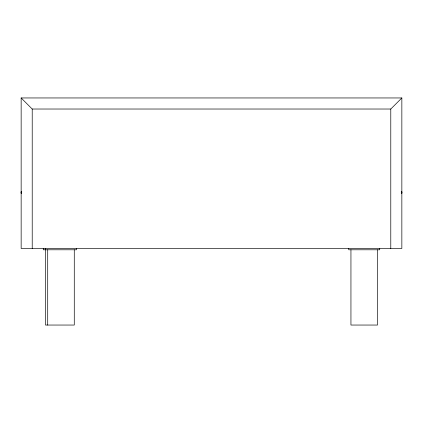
<?xml version="1.0" encoding="UTF-8"?>
<svg xmlns="http://www.w3.org/2000/svg" width="423" height="423" viewBox="0 0 423 423"><rect width="100%" height="100%" fill="white"/><g stroke="black" fill="none" stroke-linecap="round" stroke-linejoin="round"><path stroke-width="0.63" d="M21.15 97.956L32.217 109.023L390.783 109.023L401.85 97.956L401.85 248.465L21.15 248.465L21.15 97.956L401.85 97.956M21.166 193.131A11.093 11.04 0 0 1 21.298 191.397A11.067 11.067 0 0 0 21.15 193.131L21.525 193.131M401.475 193.131L401.85 193.131A11.067 11.067 0 0 0 401.713 191.397A11.093 11.04 0 0 1 401.834 193.131M390.783 109.023L390.783 248.465M379.717 248.465L379.717 249.792L348.726 249.792L348.726 248.465M377.501 249.792L377.501 325.044L350.942 325.044L350.942 249.792M76.484 248.465L76.484 249.792L43.283 249.792L43.283 248.465M74.274 249.792L74.274 325.044L45.499 325.044L45.499 248.465M47.709 249.792L47.709 325.044M32.217 109.023L32.217 248.465"/></g></svg>
